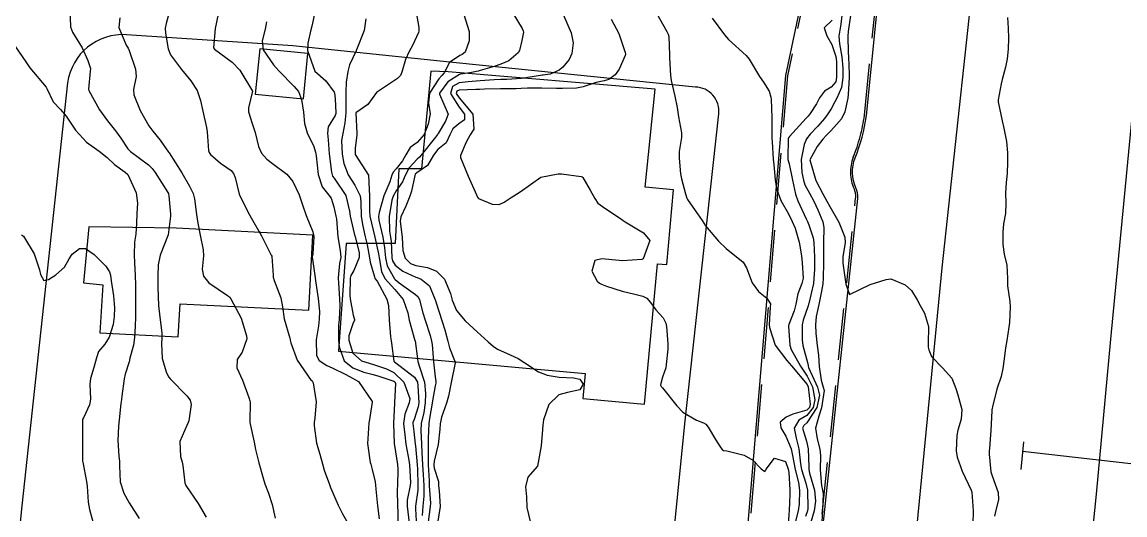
# Model space of a CAD drawing. Header units: metres. Extents: x 298520 to 308411, y 7433745 to 7450750.
# Drawn here: x 300272.2 to 300379, y 7445558.8 to 7445606.5 of the extents above; entities that cross this region are included whole.
import ezdxf

# ---------------------------------------------------------------- set-up
doc = ezdxf.new("R2010")
doc.units = ezdxf.units.M
doc.header["$LTSCALE"] = 10
doc.linetypes.add('DASHED', pattern=[0.75, 0.5, -0.25])
for name, color, linetype in [('Canteiro', 45, 'DASHED'), ('Curvas de Nivel 1m', 11, 'Continuous'), ('Curvas de Nivel 5m', 15, 'Continuous'), ('Edificações', 30, 'Continuous'), ('Linha Férrea', 251, 'TRACKS'), ('Pórtico', 62, 'Continuous'), ('Vias Primárias', 230, 'Continuous')]:
    doc.layers.add(name, color=color, linetype=linetype)
doc.linetypes.add('TRACKS', pattern='A,0.15,[130,ltypeshp.shx,S=0.25,R=0,X=0,Y=0],0.15', length=0.3)

msp = doc.modelspace()

# ---------------------------------------------------------------- linework, layer by layer
at = {"layer": 'Canteiro'}
msp.add_lwpolyline([(300356.9, 7445631.65), (300357.61, 7445637.32), (300357.63, 7445646.06), (300353.84, 7445636.25), (300348.29, 7445610.79), (300346.29, 7445601.31), (300341.78, 7445547.62), (300334.48, 7445474.89), (300330.84, 7445438.66, 0.954169), (300337.5, 7445437.68), (300339.08, 7445454.67), (300348.86, 7445551.44), (300352.89, 7445589.47, 0.136058), (300352.74, 7445590.38, -0.207409), (300352.66, 7445593.43, 0.061456), (300353.74, 7445597.49), (300355.11, 7445610.98), (300356.72, 7445630.49)], format="xyb", close=True, dxfattribs=at)
at = {"layer": 'Curvas de Nivel 1m', "flags": 128}
for points, elevation in [([(300276.83, 7445607.84), (300276.89, 7445606.05), (300277.09, 7445605.54), (300278.03, 7445604.04), (300278.56, 7445602.8), (300278.76, 7445602.23), (300278.82, 7445602.03), (300278.81, 7445601.77), (300278.63, 7445600.03), (300278.66, 7445599.89), (300279.7, 7445598.02), (300280.49, 7445596.94), (300281.25, 7445596), (300281.77, 7445595.29), (300282.46, 7445594.24), (300282.69, 7445593.98), (300284.44, 7445592.68), (300284.81, 7445592.33), (300285.08, 7445591.95), (300286.32, 7445590.01), (300286.37, 7445589.93), (300286.38, 7445589.9), (300286.4, 7445589.69), (300286.58, 7445587.93), (300286.58, 7445587.72), (300286.35, 7445585.93), (300285.58, 7445583.94), (300285.39, 7445583.01), (300285.34, 7445581.94), (300285.36, 7445580.88), (300285.38, 7445579.94), (300285.41, 7445579.08), (300285.54, 7445577.94), (300285.73, 7445576.44), (300285.74, 7445575.94), (300285.69, 7445575.4), (300285.77, 7445573.94), (300286.2, 7445572.57), (300286.4, 7445572.15), (300286.56, 7445571.93), (300288.17, 7445570.33), (300288.49, 7445569.91), (300288.56, 7445569.5), (300288.35, 7445567.91), (300288.3, 7445567.75), (300288.14, 7445567.46), (300287.48, 7445565.92), (300287.55, 7445564.47), (300287.7, 7445563.92), (300287.76, 7445563.59), (300287.96, 7445561.91), (300288.07, 7445561.65), (300289.25, 7445559.9), (300290.03, 7445558.58)], 688), ([(300286.56, 7445607.93), (300286.16, 7445606.38), (300286.06, 7445605.94), (300286.08, 7445605.43), (300286.34, 7445603.93), (300286.56, 7445603.36), (300287.63, 7445601.92), (300288.53, 7445600.83), (300289.16, 7445599.9), (300289.48, 7445598.93), (300289.71, 7445597.9), (300290.07, 7445596.3), (300290.13, 7445595.89), (300290.26, 7445594.09), (300290.32, 7445593.89), (300290.45, 7445593.7), (300291.42, 7445592.86), (300292.44, 7445592.15), (300292.68, 7445591.86), (300292.82, 7445591.47), (300293.23, 7445589.85), (300294.02, 7445588.21), (300294.23, 7445587.84), (300294.38, 7445587.58), (300295.39, 7445585.83), (300296.33, 7445583.94), (300296.37, 7445583.86), (300296.39, 7445583.82), (300296.51, 7445582.01), (300296.52, 7445581.82), (300296.61, 7445581.51), (300297.27, 7445579.81), (300297.43, 7445578.96), (300297.57, 7445577.8), (300298.11, 7445575.91), (300298.15, 7445575.79), (300298.17, 7445575.73), (300298.23, 7445575.47), (300298.85, 7445573.78), (300300.19, 7445571.82), (300300.23, 7445571.8), (300300.28, 7445571.77), (300300.38, 7445571.58), (300300.66, 7445569.76), (300300.56, 7445568.17), (300300.49, 7445567.76), (300300.47, 7445567.43), (300300.7, 7445565.76), (300301.02, 7445564.67), (300301.28, 7445563.75), (300301.45, 7445563.12), (300301.95, 7445561.74), (300302.07, 7445561.45), (300302.8, 7445559.74), (300303.21, 7445558.9), (300303.89, 7445557.72)], 686), ([(300300.62, 7445607.77), (300300.24, 7445606.13), (300300.17, 7445605.77), (300299.88, 7445604.47), (300299.83, 7445603.78), (300300.54, 7445601.77), (300301.62, 7445600.84), (300302.42, 7445599.74), (300302.45, 7445599.67), (300302.52, 7445599.08), (300302.59, 7445597.74), (300302.59, 7445597.65), (300302.5, 7445597.46), (300301.85, 7445596.38), (300301.78, 7445595.75), (300301.82, 7445595.11), (300301.92, 7445593.75), (300302.17, 7445592), (300302.21, 7445591.74), (300302.26, 7445591.59), (300302.42, 7445591.39), (300303.53, 7445589.73), (300303.9, 7445588.21), (300303.97, 7445587.72), (300304.36, 7445586.05), (300304.44, 7445585.72), (300304.82, 7445584.2), (300304.83, 7445583.72), (300304.32, 7445582.48), (300304.04, 7445581.99), (300303.98, 7445581.72), (300303.92, 7445580.09), (300303.95, 7445579.72), (300304.27, 7445578.15), (300304.38, 7445577.72), (300304.37, 7445577.61), (300304.26, 7445577.4), (300303.82, 7445576.14), (300303.82, 7445575.72), (300304.22, 7445574.46), (300305.06, 7445573.71), (300306.21, 7445573.35), (300307.48, 7445572.95), (300308.2, 7445572.6), (300309.17, 7445571.66), (300309.75, 7445570.07), (300309.69, 7445569.65), (300309.24, 7445568.57), (300309.14, 7445567.66), (300309.25, 7445566.54), (300309.36, 7445565.66), (300309.65, 7445564.1), (300309.72, 7445563.65), (300309.8, 7445561.93), (300309.77, 7445561.65), (300309.48, 7445560.22), (300309.47, 7445559.66), (300309.68, 7445558)], 683), ([(300310.33, 7445607.65), (300310.6, 7445606), (300310.62, 7445605.65), (300310.59, 7445605.52), (300309.99, 7445604.25), (300309.67, 7445603.66), (300309.33, 7445602.89), (300308.98, 7445601.67), (300308.85, 7445601.36), (300308.54, 7445601.05), (300306.52, 7445599.7), (300305.69, 7445598.53), (300304.5, 7445597.72), (300304.61, 7445595.72), (300304.6, 7445595.59), (300304.46, 7445594.29), (300304.44, 7445593.73), (300304.45, 7445593.69), (300305.73, 7445591.71), (300305.8, 7445590.32), (300305.84, 7445589.71), (300305.85, 7445588.25), (300305.88, 7445587.71), (300306.35, 7445585.7), (300306.72, 7445584.07), (300306.77, 7445583.69), (300306.99, 7445582.36), (300307.33, 7445581.68), (300308.3, 7445580.62), (300309.08, 7445579.66), (300309.56, 7445578.37), (300309.69, 7445577.66), (300310.23, 7445575.7), (300310.24, 7445575.65), (300310.47, 7445573.9), (300310.5, 7445573.65), (300310.64, 7445573.22), (300311.17, 7445571.64), (300311.27, 7445570.55), (300311.22, 7445569.64), (300311.09, 7445568.71), (300310.84, 7445567.64), (300310.8, 7445566.98), (300310.88, 7445565.64), (300310.91, 7445564.84), (300310.98, 7445563.64), (300311.03, 7445562.69), (300311.08, 7445561.64), (300311.09, 7445560.61), (300311.01, 7445559.64), (300310.93, 7445558.75)], 681), ([(300319.62, 7445607.54), (300320.6, 7445605.88), (300320.72, 7445605.66), (300320.75, 7445605.53), (300320.58, 7445604.72), (300320.35, 7445603.75), (300320.23, 7445603.53), (300319.33, 7445602.77), (300318.56, 7445602.44), (300317.89, 7445602.23), (300316.55, 7445601.84), (300316.35, 7445601.78), (300315.54, 7445601.59), (300314.66, 7445601.48), (300314.54, 7445601.44), (300313.42, 7445600.72), (300312.61, 7445599.62), (300312.61, 7445599.53), (300313.44, 7445597.61), (300313.19, 7445596.92), (300312.47, 7445595.73), (300312.44, 7445595.66), (300312.42, 7445595.62), (300312.22, 7445595.37), (300310.83, 7445593.64), (300310.66, 7445593.44), (300310.45, 7445593.23), (300309.68, 7445592.41), (300309.28, 7445591.66), (300309.02, 7445591.06), (300308.41, 7445590.17), (300308.12, 7445589.67), (300307.99, 7445589.27), (300307.73, 7445587.68), (300307.76, 7445586.28), (300307.87, 7445585.68), (300307.93, 7445585.26), (300307.99, 7445583.68), (300308.05, 7445583.39), (300308.33, 7445582.97), (300309.07, 7445582.41), (300310.31, 7445581.83), (300310.45, 7445581.78), (300310.83, 7445581.64), (300311.64, 7445580.97), (300312.19, 7445579.62), (300312.21, 7445579.55), (300312.28, 7445579.34), (300312.84, 7445577.61), (300313.13, 7445576.73), (300313.43, 7445575.61), (300313.59, 7445574.98), (300314.12, 7445573.6), (300314.12, 7445573.51), (300313.74, 7445571.61), (300313.49, 7445570.29), (300313.29, 7445569.61), (300312.8, 7445568.27), (300312.68, 7445567.62), (300312.65, 7445567.11), (300312.47, 7445565.62), (300312.1, 7445564), (300312.06, 7445563.66), (300312.06, 7445563.63), (300312.09, 7445563.31), (300312.5, 7445562.04), (300312.53, 7445561.62), (300312.57, 7445561.12), (300312.67, 7445559.62), (300312.41, 7445558.01)], 679), ([(300324.61, 7445607.18), (300325.36, 7445605.47), (300325.54, 7445604.52), (300325.43, 7445603.47), (300325.15, 7445602.89), (300324.55, 7445602.16), (300324.19, 7445601.85), (300323.33, 7445601.49), (300322.66, 7445601.38), (300322.54, 7445601.37), (300322.4, 7445601.36), (300320.54, 7445601.07), (300319.13, 7445600.96), (300318.54, 7445600.95), (300317.91, 7445600.93), (300316.54, 7445600.83), (300315.38, 7445600.74), (300314.53, 7445600.62), (300313.86, 7445600.27), (300313.68, 7445599.61), (300314.51, 7445598.28), (300315.03, 7445597.59), (300315.04, 7445597.05), (300314.49, 7445596.65), (300313.9, 7445596.19), (300313.61, 7445595.61), (300313.25, 7445594.83), (300312.46, 7445594.18), (300312.02, 7445593.63), (300311.45, 7445592.62), (300310.43, 7445591.93), (300310.27, 7445591.8), (300310.21, 7445591.65), (300309.9, 7445590.16), (300309.74, 7445589.66), (300309.36, 7445588.69), (300308.88, 7445587.66), (300308.81, 7445587.23), (300308.99, 7445585.66), (300309.07, 7445584.4), (300309.28, 7445583.66), (300309.82, 7445583.14), (300310.33, 7445582.95), (300311.45, 7445582.76), (300312.31, 7445582.41), (300313.08, 7445581.61), (300313.66, 7445580.24), (300313.83, 7445579.6), (300314.27, 7445578.58), (300315.09, 7445577.59), (300316.25, 7445576.51), (300317.31, 7445575.56), (300317.81, 7445575.14), (300318.23, 7445574.86), (300319.45, 7445574.31), (300320.22, 7445573.95), (300320.87, 7445573.52), (300322.2, 7445572.65), (300323.03, 7445572.33), (300324.19, 7445572.15), (300325.58, 7445572.08), (300326.19, 7445571.93), (300326.52, 7445571.45), (300326.18, 7445570.92), (300324.99, 7445570.65), (300324.17, 7445570.43), (300323.18, 7445569.49), (300322.67, 7445568.02), (300322.6, 7445567.5), (300322.57, 7445567.07), (300322.45, 7445565.5), (300322.09, 7445563.51), (300321.16, 7445562.44), (300320.94, 7445561.52), (300321.03, 7445560.55), (300321.07, 7445559.52), (300321.38, 7445558.17)], 678), ([(300333.63, 7445607.37), (300334.6, 7445605.61), (300334.75, 7445605.36), (300334.82, 7445605.13), (300334.87, 7445603.36), (300334.88, 7445603.05), (300334.97, 7445601.36), (300335.05, 7445600.85), (300335.4, 7445599.35), (300335.6, 7445598.25), (300335.76, 7445597.35), (300336.02, 7445595.8), (300336.02, 7445595.34), (300335.82, 7445593.98), (300335.82, 7445593.35), (300335.95, 7445591.83), (300336.03, 7445591.34), (300336.41, 7445589.89), (300336.54, 7445589.48), (300336.61, 7445589.34), (300337.35, 7445588.28), (300338.02, 7445587.32), (300338.37, 7445586.78), (300339.6, 7445585.3), (300340.35, 7445584.61), (300342, 7445583.27), (300342.32, 7445582.73), (300342.88, 7445581.26), (300343.48, 7445580.44), (300344.29, 7445579.78), (300344.64, 7445579.24), (300344.61, 7445578.9), (300344.52, 7445577.24), (300344.54, 7445576.96), (300345.11, 7445575.23), (300346.22, 7445573.75), (300346.67, 7445573.22), (300348.19, 7445571.44), (300348.29, 7445571.2), (300348.49, 7445569.52), (300348.43, 7445569.2), (300348.16, 7445568.93), (300346.8, 7445568.57), (300346.15, 7445568.26), (300345.6, 7445567.77), (300345.66, 7445567.22), (300346.13, 7445566.42), (300346.65, 7445565.21), (300346.78, 7445564.54), (300347.03, 7445563.21), (300347.35, 7445561.93), (300347.44, 7445561.21), (300347.43, 7445559.83), (300347.33, 7445559.21), (300347.06, 7445558.18)], 676), ([(300351.56, 7445607.16), (300351.44, 7445606.33), (300351.27, 7445605.16), (300351.32, 7445604.42), (300351.56, 7445603.16), (300351.64, 7445602.07), (300351.65, 7445601.16), (300351.51, 7445600.19), (300351.07, 7445599.16), (300350.89, 7445598.8), (300350.51, 7445598.11), (300350.13, 7445597.54), (300349.87, 7445597.18), (300349.23, 7445596.44), (300348.48, 7445595.66), (300348.13, 7445595.2), (300347.92, 7445594.65), (300347.62, 7445593.2), (300347.69, 7445591.95), (300347.84, 7445591.2), (300347.97, 7445590.75), (300348.41, 7445589.94), (300348.84, 7445589.19), (300349.24, 7445588.33), (300349.71, 7445587.18), (300349.81, 7445586.62), (300349.79, 7445585.18), (300349.78, 7445584.61), (300349.77, 7445583.18), (300349.75, 7445581.74), (300349.71, 7445581.18), (300349.57, 7445580.46), (300349.32, 7445579.18), (300349.08, 7445578), (300349.01, 7445577.19), (300349.03, 7445576.41), (300349.17, 7445575.19), (300349.31, 7445574.27), (300349.37, 7445573.18), (300349.54, 7445571.83), (300349.76, 7445571.18), (300349.84, 7445570.83), (300349.6, 7445569.18), (300349.32, 7445568.35), (300349.01, 7445567.19), (300349.17, 7445566.15), (300349.41, 7445565.18), (300349.48, 7445564.56), (300349.47, 7445563.18), (300349.6, 7445561.64), (300349.69, 7445561.18), (300349.73, 7445560.85), (300349.69, 7445559.18), (300349.66, 7445558.8), (300349.58, 7445557.18)], 673), ([(300352.4, 7445607.15), (300352.16, 7445605.59), (300352.12, 7445605.15), (300352.17, 7445603.56), (300352.2, 7445603.15), (300352.25, 7445601.46), (300352.25, 7445601.15), (300352.18, 7445599.5), (300352.13, 7445599.15), (300351.83, 7445597.83), (300351.52, 7445597.16), (300351.05, 7445596.6), (300350.48, 7445596), (300350.07, 7445595.58), (300349.7, 7445595.18), (300349.16, 7445594.48), (300348.45, 7445593.19), (300349.05, 7445591.18), (300349.7, 7445589.88), (300350.11, 7445589.17), (300350.4, 7445588.67), (300351.26, 7445587.16), (300351.83, 7445585.69), (300351.87, 7445585.15), (300351.66, 7445583.83), (300351.66, 7445583.16), (300351.88, 7445581.59), (300351.95, 7445581.15), (300352.29, 7445580.15), (300354.3, 7445581.12), (300355.83, 7445581.58), (300356.31, 7445581.67), (300357.69, 7445581.09), (300358.3, 7445580.54), (300358.85, 7445579.64), (300359.14, 7445579.07), (300359.56, 7445578.34), (300359.95, 7445577.05), (300359.91, 7445575.38), (300359.92, 7445575.05), (300359.97, 7445574.79), (300360.22, 7445574.14), (300361.3, 7445573.04), (300362.2, 7445572.03), (300362.58, 7445571.03), (300362.79, 7445570.41), (300363.17, 7445569.02), (300363.09, 7445568.08), (300362.78, 7445567.02), (300362.67, 7445566.49), (300362.62, 7445565.02), (300362.73, 7445564.4), (300363.2, 7445563.02), (300364.07, 7445561.2), (300364.12, 7445561.01), (300364.25, 7445559.21), (300364.25, 7445559.01), (300364.2, 7445557.18)], 672), ([(300281.67, 7445606.92), (300281.57, 7445605.99), (300282.28, 7445604.28), (300282.47, 7445603.98), (300282.57, 7445603.78), (300283.2, 7445601.97), (300283.25, 7445601.25), (300283, 7445599.98), (300283.02, 7445599.48), (300283.63, 7445597.97), (300284.48, 7445596.46), (300284.86, 7445595.95), (300285.59, 7445595.07), (300286.39, 7445593.93), (300286.42, 7445593.9), (300286.45, 7445593.85), (300287.67, 7445591.92), (300288.41, 7445590.64), (300288.76, 7445589.91), (300288.9, 7445589.4), (300289.09, 7445587.9), (300289.22, 7445587.05), (300289.46, 7445585.9), (300289.75, 7445584.48), (300289.78, 7445583.9), (300289.63, 7445582.58), (300289.77, 7445581.9), (300290.3, 7445581.28), (300292.09, 7445580.05), (300292.28, 7445579.92), (300292.33, 7445579.86), (300292.42, 7445579.72), (300293.41, 7445577.85), (300293.94, 7445576.14), (300293.95, 7445575.84), (300293.5, 7445574.57), (300293.03, 7445573.85), (300293.01, 7445573.05), (300293.53, 7445571.85), (300294.17, 7445570.16), (300294.25, 7445569.84), (300294.27, 7445569.73), (300294.24, 7445567.84), (300294.24, 7445567.74), (300294.68, 7445565.83), (300294.81, 7445565.13), (300295.11, 7445563.83), (300295.55, 7445562.36), (300295.72, 7445561.82), (300296.06, 7445560.91), (300296.4, 7445559.81), (300296.69, 7445558.47)], 687), ([(300295.88, 7445606.55), (300295.75, 7445605.82), (300295.46, 7445604.7), (300295.54, 7445603.83), (300296.55, 7445602.39), (300297.07, 7445601.8), (300298.53, 7445600.29), (300298.96, 7445599.79), (300299.27, 7445599.03), (300299.45, 7445597.78), (300299.55, 7445596.71), (300299.8, 7445595.78), (300300.46, 7445594.47), (300300.61, 7445593.93), (300300.63, 7445593.77), (300300.66, 7445593.56), (300300.88, 7445591.76), (300301.24, 7445590.58), (300301.89, 7445589.75), (300302.12, 7445589.46), (300302.39, 7445588.64), (300302.59, 7445587.74), (300302.64, 7445587.48), (300302.78, 7445585.74), (300302.99, 7445584.39), (300303.05, 7445583.73), (300302.93, 7445583.13), (300302.8, 7445581.74), (300302.82, 7445581.23), (300302.92, 7445579.73), (300302.97, 7445579.04), (300302.9, 7445577.73), (300302.83, 7445577.16), (300302.82, 7445575.73), (300302.9, 7445575.06), (300303.39, 7445573.73), (300304.21, 7445573.03), (300305.28, 7445572.63), (300306.2, 7445572.4), (300306.74, 7445572.24), (300308.19, 7445571.74), (300308.29, 7445571.67), (300308.34, 7445571.52), (300308.25, 7445569.67), (300308.25, 7445569.58), (300308.16, 7445567.67), (300308.16, 7445567.65), (300308.23, 7445565.67), (300308.25, 7445565.53), (300308.53, 7445563.67), (300308.57, 7445563.19), (300308.53, 7445561.67), (300308.51, 7445561.22), (300308.55, 7445559.66), (300308.59, 7445559.11), (300308.58, 7445557.66)], 684), ([(300305.48, 7445606.84), (300305.32, 7445605.71), (300304.57, 7445603.82), (300304.54, 7445603.75), (300304.53, 7445603.72), (300303.91, 7445602.37), (300303.73, 7445601.73), (300303.58, 7445600.69), (300303.56, 7445599.73), (300303.55, 7445598.69), (300303.53, 7445597.73), (300303.46, 7445596.76), (300303.24, 7445595.73), (300303.14, 7445595.06), (300303.18, 7445593.73), (300303.34, 7445592.83), (300303.77, 7445591.73), (300304.41, 7445590.72), (300304.93, 7445589.71), (300305.01, 7445589.1), (300305.04, 7445587.71), (300305.15, 7445586.93), (300305.41, 7445585.71), (300305.6, 7445584.96), (300305.85, 7445583.7), (300305.89, 7445583.27), (300306.31, 7445581.85), (300306.34, 7445581.73), (300306.35, 7445581.7), (300306.57, 7445581.44), (300307.52, 7445579.68), (300307.67, 7445579.07), (300307.75, 7445577.68), (300307.88, 7445576.04), (300307.93, 7445575.67), (300307.98, 7445575.42), (300308.19, 7445573.67), (300308.25, 7445573.63), (300310.2, 7445572.15), (300310.48, 7445571.65), (300310.53, 7445571.3), (300310.6, 7445569.65), (300310.55, 7445569.25), (300310.15, 7445568.05), (300310.03, 7445567.76), (300310.02, 7445567.65), (300310.13, 7445566.87), (300310.27, 7445565.65), (300310.28, 7445565.48), (300310.46, 7445563.65), (300310.48, 7445563.26), (300310.52, 7445561.65), (300310.51, 7445561.21), (300310.3, 7445559.65), (300310.29, 7445559.4), (300310.39, 7445557.65)], 682), ([(300329.24, 7445606.79), (300329.96, 7445605.42), (300330.57, 7445603.57), (300330.61, 7445603.44), (300330.61, 7445603.41), (300330.6, 7445603.38), (300330.57, 7445603.28), (300329.99, 7445601.97), (300329.61, 7445601.42), (300329, 7445600.96), (300328.54, 7445600.83), (300327.78, 7445600.68), (300326.53, 7445600.26), (300325.87, 7445600.12), (300324.53, 7445600.1), (300323.92, 7445600.1), (300322.53, 7445600.12), (300321.14, 7445600.13), (300320.53, 7445600.08), (300320.02, 7445600.05), (300318.53, 7445600.04), (300316.98, 7445600.02), (300316.53, 7445600), (300316.13, 7445599.98), (300314.53, 7445599.92), (300314.3, 7445599.82), (300314.24, 7445599.6), (300314.52, 7445599.19), (300315.83, 7445597.59), (300315.93, 7445596.14), (300315.59, 7445595.59), (300315.18, 7445594.88), (300314.64, 7445593.6), (300314.63, 7445593.42), (300315.4, 7445591.59), (300316.2, 7445589.79), (300316.29, 7445589.58), (300316.4, 7445589.43), (300317.72, 7445588.88), (300318.4, 7445588.86), (300318.87, 7445589.08), (300319.56, 7445589.54), (300320.07, 7445589.87), (300320.41, 7445590.09), (300322.42, 7445591.5), (300324.09, 7445591.82), (300324.43, 7445591.81), (300326.31, 7445591.57), (300326.42, 7445591.54), (300326.49, 7445591.46), (300327.21, 7445590.25), (300327.63, 7445589.44), (300327.94, 7445588.98), (300328.4, 7445588.66), (300330.26, 7445587.41), (300330.38, 7445587.32), (300330.59, 7445587.19), (300332.36, 7445586.12), (300332.97, 7445585.38), (300332.34, 7445583.61), (300332.21, 7445583.52), (300330.33, 7445583.41), (300328.33, 7445583.59), (300327.66, 7445583.44), (300327.36, 7445582.4), (300327.86, 7445581.44), (300328.11, 7445581.24), (300328.3, 7445581.15), (300328.76, 7445580.96), (300330.29, 7445580.46), (300331.51, 7445580.18), (300332.29, 7445579.99), (300332.69, 7445579.79), (300333.04, 7445579.38), (300333.54, 7445578.64), (300334.27, 7445577.87), (300334.52, 7445577.36), (300334.58, 7445577.04), (300334.72, 7445575.36), (300334.72, 7445574.86), (300334.55, 7445573.36), (300334.51, 7445573.05), (300334.19, 7445572.13), (300334.02, 7445571.53), (300334, 7445571.36), (300334.06, 7445571.24), (300334.18, 7445571.09), (300335.58, 7445569.35), (300336.16, 7445568.75), (300337.5, 7445567.98), (300338.15, 7445567.71), (300338.4, 7445567.57), (300338.61, 7445567.31), (300339.33, 7445566.09), (300339.84, 7445565.29), (300339.96, 7445565.14), (300340.11, 7445565.04), (300340.41, 7445564.99), (300342.11, 7445564.6), (300342.94, 7445564.1), (300343.75, 7445563.25), (300344.09, 7445563.01), (300344.2, 7445563.13), (300344.24, 7445563.24), (300345.04, 7445564.3), (300346.1, 7445563.97), (300346.35, 7445563.22), (300346.41, 7445562.9), (300346.51, 7445561.22), (300346.52, 7445560.76), (300346.45, 7445559.22), (300346.43, 7445558.83), (300346.34, 7445557.22)], 677), ([(300350.61, 7445606.71), (300349.83, 7445605.95), (300350.09, 7445605.17), (300350.58, 7445604.34), (300350.98, 7445603.17), (300351.03, 7445602.7), (300351.04, 7445601.17), (300350.96, 7445600.74), (300350.53, 7445600.22), (300349.86, 7445599.84), (300349.4, 7445599.18), (300349.1, 7445598.6), (300348.5, 7445597.67), (300348.29, 7445597.4), (300348.1, 7445597.2), (300346.48, 7445595.45), (300346.38, 7445595.32), (300346.36, 7445595.22), (300346.32, 7445593.35), (300346.33, 7445593.22), (300346.45, 7445592.8), (300346.78, 7445591.21), (300347.06, 7445589.86), (300347.3, 7445589.21), (300348.1, 7445587.48), (300348.22, 7445587.2), (300348.37, 7445586.87), (300348.79, 7445585.63), (300348.85, 7445585.19), (300348.91, 7445583.76), (300348.92, 7445583.19), (300348.92, 7445582.6), (300348.8, 7445581.19), (300348.35, 7445579.26), (300348.33, 7445579.2), (300348.28, 7445579.03), (300347.82, 7445577.66), (300347.72, 7445577.21), (300347.71, 7445575.74), (300347.78, 7445575.2), (300348.22, 7445573.55), (300348.29, 7445573.27), (300348.3, 7445573.2), (300348.34, 7445573.07), (300349.21, 7445571.18), (300349.38, 7445570.39), (300349.14, 7445569.19), (300348.15, 7445567.71), (300347.88, 7445567.47), (300347.76, 7445567.2), (300348.12, 7445565.93), (300348.3, 7445565.2), (300348.36, 7445563.46), (300348.36, 7445563.2), (300348.43, 7445562.85), (300348.9, 7445561.19), (300349.01, 7445560.14), (300348.89, 7445559.19), (300348.39, 7445557.56)], 674), ([(300367.59, 7445606.97), (300367.64, 7445605.94), (300367.69, 7445604.97), (300367.66, 7445603.88), (300367.55, 7445602.97), (300367.38, 7445602.16), (300367.07, 7445600.97), (300366.99, 7445600.53), (300366.69, 7445598.98), (300366.7, 7445598.8), (300367.06, 7445596.97), (300367.22, 7445596.23), (300367.48, 7445594.97), (300367.58, 7445593.85), (300367.6, 7445592.97), (300367.56, 7445591.85), (300367.45, 7445590.97), (300367.39, 7445589.99), (300367.44, 7445588.97), (300367.38, 7445587.98), (300367.21, 7445586.97), (300367.15, 7445586.19), (300367.14, 7445584.97), (300367.28, 7445584.03), (300367.52, 7445582.97), (300367.59, 7445581.69), (300367.58, 7445580.97), (300367.8, 7445579.46), (300367.85, 7445578.96), (300367.79, 7445577.44), (300367.73, 7445576.97), (300367.51, 7445575.7), (300367.41, 7445574.97), (300367.28, 7445573.91), (300367.14, 7445572.97), (300366.97, 7445572.2), (300366.57, 7445570.98), (300366.48, 7445570.67), (300366.17, 7445569.44), (300366.07, 7445568.98), (300366.06, 7445568.88), (300365.99, 7445566.98), (300365.83, 7445565.27), (300365.8, 7445564.98), (300365.81, 7445564.68), (300365.98, 7445562.98), (300366.09, 7445562.57), (300366.7, 7445560.97), (300366.73, 7445560.3), (300366.4, 7445558.98), (300366.34, 7445558.68)], 671), ([(300271.56, 7445604.11), (300272.56, 7445602.66), (300272.97, 7445602.1), (300274.53, 7445600.22), (300274.61, 7445600.08), (300275.23, 7445598.79), (300275.93, 7445598.06), (300276.49, 7445597.4), (300277.38, 7445596.04), (300278.46, 7445594.89), (300279.68, 7445594.02), (300280.45, 7445593.39), (300281.17, 7445592.73), (300282.19, 7445591.98), (300282.43, 7445591.77), (300283.26, 7445589.97), (300283.37, 7445588.99), (300283.32, 7445587.97), (300283.3, 7445587.04), (300283.21, 7445585.97), (300283.1, 7445585.22), (300283.05, 7445583.97), (300283.08, 7445583.22), (300283.16, 7445581.97), (300283.19, 7445581.08), (300283.19, 7445579.97), (300283.19, 7445579.05), (300283.19, 7445577.97), (300283.16, 7445577.06), (300283.1, 7445575.97), (300282.98, 7445575.22), (300282.65, 7445573.98), (300282.56, 7445573.63), (300282.2, 7445572.43), (300282.09, 7445571.98), (300281.86, 7445570.29), (300281.82, 7445569.99), (300281.77, 7445569.6), (300281.61, 7445567.99), (300281.53, 7445567.38), (300281.47, 7445565.99), (300281.58, 7445564.5), (300281.63, 7445563.99), (300281.64, 7445563.54), (300281.71, 7445561.99), (300282.06, 7445560.89), (300282.58, 7445559.97), (300283.55, 7445558.44)], 689)]:
    msp.add_lwpolyline(points, dxfattribs=dict(at, elevation=elevation))
at = {"layer": 'Curvas de Nivel 5m', "flags": 128}
for points, elevation in [([(300291.2, 7445607.29), (300290.89, 7445605.89), (300290.73, 7445604.04), (300290.83, 7445603.89), (300292.55, 7445602.62), (300293.3, 7445601.85), (300294.52, 7445599.84), (300294.14, 7445598.21), (300294.13, 7445597.84), (300294.49, 7445596.7), (300294.76, 7445595.84), (300295.1, 7445594.47), (300295.38, 7445593.83), (300295.89, 7445593.26), (300296.44, 7445592.84), (300297.83, 7445591.8), (300298.42, 7445591.07), (300299.03, 7445589.78), (300299.35, 7445588.82), (300299.69, 7445587.78), (300300.36, 7445586.22), (300300.45, 7445585.77), (300300.34, 7445584.07), (300300.3, 7445583.8), (300300.3, 7445583.77), (300300.33, 7445583.55), (300300.53, 7445581.99), (300300.57, 7445581.77), (300300.62, 7445581.46), (300300.87, 7445579.76), (300300.99, 7445578.48), (300300.98, 7445577.76), (300300.9, 7445577.12), (300300.67, 7445575.76), (300300.69, 7445574.23), (300300.96, 7445573.76), (300301.72, 7445573.26), (300302.21, 7445573.04), (300303.54, 7445572.38), (300304.2, 7445572.05), (300304.77, 7445571.71), (300306.09, 7445569.77), (300306.1, 7445569.7), (300305.82, 7445568.03), (300305.78, 7445567.7), (300305.66, 7445566.17), (300305.65, 7445565.7), (300305.91, 7445563.88), (300305.96, 7445563.7), (300306.09, 7445563.19), (300306.38, 7445562), (300306.42, 7445561.69), (300306.46, 7445561.3), (300306.61, 7445559.69), (300306.76, 7445558.42)], 685), ([(300314.96, 7445607.25), (300315.48, 7445605.59), (300315.49, 7445604.69), (300315.11, 7445603.59), (300314.8, 7445603.37), (300314.57, 7445603.29), (300313.57, 7445602.6), (300313.06, 7445601.61), (300312.83, 7445601.33), (300312.54, 7445601.03), (300311.65, 7445599.63), (300311.54, 7445598.66), (300311.72, 7445597.63), (300311.5, 7445596.62), (300311.13, 7445595.64), (300310.46, 7445594.86), (300309.76, 7445594.36), (300309.36, 7445593.66), (300309.04, 7445593.07), (300308.43, 7445592.3), (300308.13, 7445591.97), (300308.01, 7445591.68), (300307.8, 7445591.06), (300307.21, 7445589.69), (300306.77, 7445588.08), (300306.72, 7445587.7), (300306.74, 7445587.33), (300307.12, 7445585.69), (300307.3, 7445584.65), (300307.39, 7445583.68), (300307.55, 7445582.91), (300308.25, 7445581.67), (300308.31, 7445581.59), (300308.7, 7445581.27), (300310.29, 7445580.13), (300310.54, 7445579.9), (300310.67, 7445579.64), (300311, 7445578.37), (300311.22, 7445577.64), (300311.7, 7445576.17), (300311.85, 7445575.63), (300311.9, 7445575.3), (300312.02, 7445573.63), (300312.2, 7445572.17), (300312.27, 7445571.71), (300312.26, 7445571.63), (300312.25, 7445571.57), (300312.19, 7445571.31), (300311.94, 7445569.86), (300311.9, 7445569.63), (300311.65, 7445568.13), (300311.57, 7445567.64), (300311.53, 7445566.23), (300311.53, 7445565.64), (300311.5, 7445564.23), (300311.52, 7445563.64), (300311.6, 7445562.11), (300311.62, 7445561.63), (300311.73, 7445559.95), (300311.72, 7445559.63), (300311.52, 7445558.14)], 680), ([(300339.01, 7445606.91), (300340.21, 7445605.29), (300340.59, 7445604.83), (300342.28, 7445603.27), (300342.57, 7445602.94), (300343.59, 7445601.25), (300343.98, 7445600.69), (300344.53, 7445599.82), (300344.69, 7445599.24), (300344.71, 7445599.05), (300344.79, 7445597.24), (300344.78, 7445596.94), (300344.79, 7445595.24), (300344.8, 7445594.91), (300344.91, 7445593.24), (300344.97, 7445592.71), (300345.11, 7445591.23), (300345.23, 7445590.42), (300345.64, 7445589.23), (300346.38, 7445587.94), (300346.76, 7445587.22), (300347.03, 7445586.55), (300347.41, 7445585.21), (300347.65, 7445583.9), (300347.72, 7445583.21), (300347.8, 7445581.72), (300347.69, 7445581.21), (300347.31, 7445580.2), (300347.11, 7445579.21), (300346.94, 7445578.55), (300346.42, 7445577.22), (300346.4, 7445577.08), (300346.52, 7445575.22), (300346.65, 7445574.8), (300347.54, 7445573.21), (300348.2, 7445572.24), (300348.7, 7445571.19), (300348.93, 7445569.95), (300348.79, 7445569.19), (300348.16, 7445568.44), (300347.38, 7445567.98), (300346.93, 7445567.21), (300347.12, 7445566.22), (300347.4, 7445565.21), (300347.55, 7445563.76), (300347.64, 7445563.2), (300348.07, 7445561.87), (300348.22, 7445561.2), (300348.27, 7445559.43), (300348.24, 7445559.2), (300348.04, 7445558.66)], 675), ([(300272.16, 7445585.91), (300272.35, 7445585.8), (300273.37, 7445584.09), (300273.88, 7445582.52), (300274, 7445582.08), (300274.3, 7445581.49), (300274.78, 7445581.6), (300275.49, 7445582.06), (300276.32, 7445582.79), (300276.78, 7445583.59), (300277.07, 7445584.04), (300277.77, 7445584.6), (300278.34, 7445584.59), (300279.19, 7445584.02), (300280.32, 7445582.89), (300280.66, 7445582.35), (300280.76, 7445582), (300280.83, 7445581.48), (300281.06, 7445580), (300281.14, 7445578.86), (300281.13, 7445578), (300281.03, 7445577.22), (300280.63, 7445576), (300280.23, 7445575.34), (300279.61, 7445574.62), (300279.41, 7445574.02), (300279.16, 7445573.06), (300278.82, 7445572.02), (300278.76, 7445571.45), (300278.83, 7445570.02), (300278.73, 7445569.45), (300278.14, 7445568.21), (300278.08, 7445568.09), (300278.07, 7445568.03), (300278.05, 7445566.1), (300278.05, 7445566.03), (300278.06, 7445564.06), (300278.06, 7445564.03), (300278.09, 7445563.9), (300278.46, 7445562.03), (300278.52, 7445561.57), (300278.6, 7445560.02), (300278.73, 7445559.33), (300279.09, 7445558.02)], 690)]:
    msp.add_lwpolyline(points, dxfattribs=dict(at, elevation=elevation))
at = {"layer": 'Edificações'}
for points in [[(300295.21, 7445603.93), (300294.78, 7445599.53), (300299.44, 7445599.08), (300299.86, 7445603.49)], [(300311.76, 7445601.78), (300310.86, 7445592.31), (300308.68, 7445592.32), (300308.32, 7445585.09), (300303.57, 7445585.09), (300302.85, 7445574.67), (300326.71, 7445572.5), (300326.48, 7445570.07), (300332.46, 7445569.52), (300333.7, 7445583.12), (300334.6, 7445583.04), (300335.26, 7445590.29), (300332.51, 7445590.54), (300333.47, 7445600.01), (300313.44, 7445601.71)], [(300278.67, 7445586.7), (300278.14, 7445581.26), (300280.03, 7445581.07), (300279.74, 7445576.42), (300287.33, 7445576.03), (300287.5, 7445579.25), (300299.97, 7445578.61), (300300.34, 7445585.89), (300287.13, 7445586.57)]]:
    msp.add_lwpolyline(points, close=True, dxfattribs=at)
at = {"layer": 'Linha Férrea', "flags": 128}
msp.add_lwpolyline([(307827.16, 7434249.95), (307821.56, 7434258.81), (307819.52, 7434262.43), (307816.3, 7434268.22), (307813.68, 7434272.3), (307811.64, 7434275.46), (307798.22, 7434296.14), (307773.74, 7434334.03), (307761.73, 7434352.01), (307752.47, 7434367.89), (307735.13, 7434393.38), (307710.74, 7434431.02), (307694.81, 7434455.28), (307677.7, 7434482.21), (307665.38, 7434501.66), (307643.88, 7434534.84), (307627.56, 7434562.54), (307613.51, 7434586.87), (307596.95, 7434617.47), (307576.4, 7434659.98), (307564.17, 7434687.32), (307541.06, 7434734.95), (307530.17, 7434758.54), (307516.92, 7434785.92), (307501.76, 7434817.25), (307481.68, 7434859.3), (307459.2, 7434904.2), (307442.79, 7434936.27), (307425.28, 7434968.91), (307411.69, 7434992.24), (307402.57, 7435007.68), (307388.85, 7435028.5), (307366.95, 7435058.3), (307352.5, 7435076.75), (307335.71, 7435095.81), (307323.74, 7435108.4), (307304.88, 7435127.21), (307280.64, 7435149.6), (307260.89, 7435166.25), (307239.5, 7435183.01), (307222.59, 7435195.4), (307206.91, 7435206.43), (307191.54, 7435216.92), (307180.98, 7435223.58), (307147.08, 7435245.04), (307110.18, 7435267.87), (307071.33, 7435292.08), (307013.04, 7435328.92), (306934.22, 7435378.29), (306890.85, 7435406.01), (306860.76, 7435425.27), (306830.44, 7435444.17), (306783.16, 7435474), (306743.29, 7435499.12), (306730.65, 7435506.8), (306700.01, 7435524.56), (306649.97, 7435556.16), (306620.54, 7435574.68), (306585.88, 7435596.36), (306549.21, 7435619.44), (306511.46, 7435642.99), (306481.3, 7435662.07), (306449.91, 7435681.79), (306417.31, 7435702.16), (306386.5, 7435720.66), (306359.57, 7435735.78), (306332.26, 7435749.95), (306295.74, 7435767.25), (306254.91, 7435784.83), (306234.55, 7435793.03), (306198.8, 7435806.04), (306177.43, 7435813.74), (306139.2, 7435826.14), (306101.03, 7435838.04), (306051.97, 7435853.03), (306008.19, 7435866.65), (306003.58, 7435868.04), (305974.11, 7435878.74), (305939.65, 7435889.45), (305902.23, 7435900.74), (305881.18, 7435906.22), (305868.58, 7435910.19), (305845.54, 7435919.12), (305815.17, 7435933.3), (305786.71, 7435949.03), (305760.88, 7435966.42), (305735.18, 7435986.89), (305723.76, 7435997.05), (305696.1, 7436025.19), (305678.2, 7436047.9), (305661.02, 7436071.86), (305645.02, 7436096.32), (305622.37, 7436129.7), (305596.14, 7436168.75), (305576.09, 7436198.75), (305559.43, 7436223.15), (305539.44, 7436252.72), (305521.42, 7436279.84), (305512.69, 7436292.82), (305499.49, 7436312.98), (305480.03, 7436341.61), (305460.3, 7436370.83), (305441.56, 7436398.43), (305421.25, 7436428.24), (305402.58, 7436456.09), (305384.09, 7436483.75), (305369.12, 7436505.55), (305351.23, 7436532.17), (305338.34, 7436551.44), (305322.73, 7436574.87), (305306.91, 7436598.3), (305293.24, 7436619.06), (305277.82, 7436644.31), (305263.89, 7436668.98), (305254.71, 7436687.72), (305243.78, 7436710.84), (305233.95, 7436734.39), (305225.11, 7436755.87), (305215.53, 7436780.47), (305201.61, 7436815.68), (305193.17, 7436837.83), (305177.38, 7436877.75), (305166.79, 7436904.69), (305153.94, 7436937.69), (305141.5, 7436969.14), (305130.7, 7436996.5), (305122.02, 7437018.5), (305113.06, 7437043.1), (305101.51, 7437072.01), (305093.24, 7437092.93), (305082.04, 7437121.36), (305073.35, 7437143.92), (305060.57, 7437176.45), (305050.18, 7437206.4), (305043.41, 7437227.87), (305037.47, 7437248.17), (305034.53, 7437261.71), (305031.72, 7437274.1), (305028.72, 7437297.87), (305025.03, 7437326.57), (305023.12, 7437358.56), (305023.12, 7437387.11), (305024.83, 7437414.87), (305027.31, 7437439.51), (305027.41, 7437441.26), (305030.71, 7437462.67), (305036.04, 7437488.9), (305042.47, 7437516.92), (305048.78, 7437544.54), (305055.48, 7437572.1), (305062.87, 7437603.39), (305069.5, 7437630.69), (305077.03, 7437662.82), (305085.46, 7437698.14), (305091.82, 7437727.64), (305097.21, 7437749.95), (305103.92, 7437777.27), (305111.1, 7437807.1), (305121.2, 7437849.91), (305125.41, 7437866.97), (305130.99, 7437888.73), (305137.36, 7437914.57), (305143.48, 7437941.14), (305150.28, 7437969.23), (305155.63, 7437993.86), (305160.5, 7438017.39), (305165.53, 7438047.97), (305167.4, 7438065.92), (305168.45, 7438080.5), (305168.7, 7438098.82), (305168.5, 7438111.61), (305167.44, 7438129.41), (305165.73, 7438144.8), (305163.05, 7438159.25), (305157.36, 7438183.65), (305149.71, 7438209.61), (305142.15, 7438230.52), (305132.88, 7438252.55), (305120.43, 7438277.84), (305109.12, 7438297.22), (305107.01, 7438300.23), (305099.26, 7438311.38), (305091.43, 7438322.41), (305083.38, 7438332.8), (305079.57, 7438337.52), (305074.8, 7438344.06), (305056.82, 7438367.08), (305041.94, 7438386.35), (305023.22, 7438411.98), (305005.97, 7438436.56), (304993.28, 7438456.49), (304983.12, 7438473.17), (304969.54, 7438498.7), (304959.94, 7438517.09), (304947.33, 7438543.43), (304933.09, 7438572.79), (304924.31, 7438590.95), (304918.2, 7438604.46), (304911.78, 7438619.16), (304905.93, 7438632.44), (304900.32, 7438648.46), (304895.83, 7438661.89), (304892.17, 7438674.5), (304887.95, 7438691.24), (304884.69, 7438706.94), (304881.85, 7438723.7), (304879.33, 7438740.13), (304878.19, 7438758.92), (304877.54, 7438778.36), (304877.21, 7438799.09), (304877.46, 7438830.88), (304877.86, 7438863.02), (304878.27, 7438892.7), (304878.6, 7438920.11), (304878.68, 7438952.24), (304877.94, 7438980.3), (304876.32, 7439009.02), (304874.94, 7439022.79), (304873.23, 7439037.84), (304870.14, 7439056.14), (304864.86, 7439082.08), (304859.08, 7439105.01), (304850.38, 7439133.89), (304843.06, 7439154.06), (304836.38, 7439171.24), (304828.25, 7439190.11), (304817.67, 7439211.83), (304806.69, 7439232.74), (304796.36, 7439250.87), (304785.22, 7439269.01), (304772.78, 7439289.1), (304755.7, 7439316.74), (304736.91, 7439345.94), (304718.85, 7439374.33), (304700.22, 7439403.62), (304676.46, 7439440.71), (304659.06, 7439468.06), (304641.49, 7439495.55), (304629.29, 7439515), (304612.29, 7439541.91), (304598.79, 7439563.31), (304583.09, 7439588.52), (304568.61, 7439611.38), (304554.37, 7439633.59), (304540.46, 7439656.11), (304527.86, 7439675.88), (304515.49, 7439695.97), (304501.01, 7439718.74), (304492.56, 7439732.18), (304481.09, 7439749.95), (304464.7, 7439773.55), (304458.7, 7439781.55), (304447.47, 7439795.48), (304430.85, 7439814.02), (304417.94, 7439826.87), (304407.63, 7439836.38), (304393.36, 7439848.49), (304380.4, 7439858.34), (304362.66, 7439870.74), (304347.09, 7439880.3), (304333.25, 7439887.82), (304320.73, 7439894.06), (304304.93, 7439900.99), (304286.44, 7439908.16), (304266.64, 7439915.42), (304246.69, 7439922.5), (304225.19, 7439929.98), (304199, 7439939.2), (304168.47, 7439950), (304152.89, 7439955.63), (304135.92, 7439962.49), (304121.35, 7439968.8), (304105.78, 7439976.38), (304088.74, 7439985.33), (304071.18, 7439995.83), (304051.5, 7440008.74), (304042.51, 7440015.33), (304023.02, 7440030.47), (304002.68, 7440048.64), (303992.18, 7440058.52), (303980.44, 7440070.49), (303965.02, 7440086.23), (303949.37, 7440102.5), (303932.05, 7440120.67), (303917.21, 7440136.17), (303903.07, 7440150.77), (303879.08, 7440175), (303863.63, 7440189.71), (303849.06, 7440203.12), (303838.55, 7440211.89), (303825.96, 7440222.58), (303811.47, 7440233.81), (303798.03, 7440243.58), (303789.17, 7440249.78, 0.048699), (303782.73, 7440254.33, -0.013971), (303778.98, 7440256.72, 0.011385), (303767.54, 7440264.08, 0.000455), (303759.24, 7440269.14, 0.004014), (303749.32, 7440275.08, 0.008965), (303739.52, 7440280.6), (303729.17, 7440286.2), (303717.71, 7440292.15), (303693.72, 7440304.37), (303679.1, 7440311.9), (303660.94, 7440321.33), (303642.97, 7440330.92), (303636.47, 7440334.55), (303624.84, 7440341.29), (303611.99, 7440348.94), (303603.08, 7440354.6), (303596.28, 7440359.1), (303587.51, 7440365.43), (303578.6, 7440372.22), (303569.48, 7440379.63), (303558.63, 7440389.13), (303549.89, 7440397.25), (303541.54, 7440405.46), (303534.88, 7440412.29), (303523.46, 7440424.47), (303512.29, 7440437.46), (303502.62, 7440449.26), (303497.01, 7440456.5), (303488.04, 7440468.69), (303481.42, 7440477.68), (303475.38, 7440486.35), (303465.79, 7440500.54), (303456.11, 7440515.6), (303445.61, 7440532.25), (303432.87, 7440552.63), (303423.19, 7440568.06, -0.000757), (303417.99, 7440576.14, 0.007668), (303411.65, 7440585.69), (303403.6, 7440597.44), (303394.77, 7440609.24), (303388.86, 7440616.92), (303381.26, 7440625.91), (303374.43, 7440633.82), (303364.89, 7440644.09), (303358.77, 7440650.24), (303349.65, 7440658.74), (303339.72, 7440667.52), (303332.66, 7440673.46), (303326.72, 7440678.05, -0.018136), (303320.92, 7440682.54, 0.027105), (303312.53, 7440688.78, -0.001525), (303306.78, 7440692.62), (303296.84, 7440699.32), (303291.58, 7440702.65), (303280.84, 7440709.24, 0.008003), (303271.25, 7440714.65, 0.013057), (303255.94, 7440722.45, -0.001991), (303248.37, 7440726.09, 0.012147), (303243.6, 7440728.27, -0.002135), (303237.37, 7440730.97), (303223.7, 7440736.96), (303210.1, 7440742.74), (303193.9, 7440749.57), (303189.82, 7440751.3), (303177.39, 7440756.46), (303158.99, 7440764.27), (303141.65, 7440771.61), (303117.1, 7440781.98), (303101.55, 7440788.52), (303093.45, 7440792.23), (303076.05, 7440800.18), (303054.93, 7440810.37), (303040.16, 7440817.98), (303025.35, 7440825.89), (303013.34, 7440832.76), (303004.06, 7440838.54), (302994.27, 7440845.09), (302982.62, 7440853.41), (302969.58, 7440863.65), (302962.58, 7440869.55), (302953.34, 7440877.8), (302943.02, 7440887.54), (302938.59, 7440892.15), (302933.33, 7440897.54), (302924.32, 7440907.75), (302915.9, 7440917.94), (302907.52, 7440928.75), (302899.78, 7440938.97), (302892.73, 7440949.15), (302888.76, 7440955.11), (302884.57, 7440961.75), (302879.49, 7440969.89), (302873.29, 7440980.61), (302867.78, 7440990.9), (302859.79, 7441006.77), (302851.23, 7441025.3), (302846.82, 7441035.61), (302841.67, 7441047.99), (302837.15, 7441059.32), (302829.38, 7441078.79), (302825.24, 7441088.83), (302821.86, 7441097.36), (302816.25, 7441111.47), (302810.67, 7441125.2), (302804.68, 7441140.05), (302799.05, 7441153.54), (302792.2, 7441169.33), (302786.8, 7441181.37), (302782.7, 7441189.73), (302780.99, 7441193.27, -0.024435), (302778.71, 7441197.53, 0.018839), (302775.04, 7441204.53), (302769.05, 7441215.01), (302764.16, 7441223.1), (302758.01, 7441232.57), (302751.03, 7441242.93), (302746.43, 7441249.47, 0.01417), (302742.29, 7441255.12, -0.010578), (302734.95, 7441264.49, 0.026045), (302726.65, 7441274.45), (302714.77, 7441287.27), (302702.59, 7441299.41), (302690.06, 7441310.89), (302682.56, 7441317.23), (302675.22, 7441323.25), (302666.87, 7441329.42, 0.027574), (302658.67, 7441335.28, -0.011091), (302655.15, 7441337.63, 0.01172), (302645.72, 7441343.9, 0.006642), (302635.25, 7441350.32, 0.010482), (302620.24, 7441358.82, 0.013683), (302599.22, 7441369.43, 0.008553), (302586.73, 7441375.05, 0.011788), (302575.05, 7441379.75, 0.002778), (302570.56, 7441381.4), (302560.88, 7441384.91), (302551, 7441388.04), (302546.22, 7441389.53, -0.019135), (302544.9, 7441389.88, 0.019296), (302522.94, 7441395.79, 0.000461), (302511.66, 7441398.34, 0.010049), (302501.51, 7441400.42), (302492.39, 7441402.1), (302485.29, 7441403.3), (302471.45, 7441405.53), (302444.87, 7441409.52), (302415.28, 7441413.93), (302384.35, 7441418.64), (302365.98, 7441421.32), (302360.25, 7441421.99), (302338.7, 7441425.13), (302306, 7441430.4), (302286.92, 7441434.2), (302278.6, 7441436.01), (302270.24, 7441438.28), (302260.05, 7441441.21), (302248.72, 7441444.79), (302234.93, 7441449.83), (302225.68, 7441453.69), (302223.91, 7441454.59), (302211.72, 7441460.08), (302198.55, 7441466.94), (302185.19, 7441474.43), (302176.27, 7441480.04), (302166.75, 7441486.09), (302155.71, 7441493.82), (302145.2, 7441501.91), (302133.65, 7441511.46), (302124.11, 7441520), (302113.8, 7441530.08), (302104.38, 7441540.03), (302095.47, 7441550.01), (302086.58, 7441560.93), (302077.65, 7441573.12), (302070.77, 7441583.08), (302062.65, 7441595.88), (302055.33, 7441608.4), (302048.69, 7441620.59), (302040.38, 7441636.79), (302032.96, 7441653.05), (302027.22, 7441666.29), (302023.74, 7441674.15), (302020.23, 7441682.95), (302013.85, 7441699.66), (302006.74, 7441720.03), (302000.14, 7441739.47), (301996.81, 7441749.52), (301993.17, 7441760.44), (301988.74, 7441774), (301985.31, 7441784.6), (301976.67, 7441811.03), (301970.97, 7441828.13), (301966.76, 7441840.46), (301961.82, 7441854.8), (301956.6, 7441869.32), (301952.69, 7441879.43), (301950.21, 7441885.78), (301947.26, 7441893.12), (301942.83, 7441903), (301936.94, 7441915.47), (301925.25, 7441938.09), (301919.94, 7441947.81), (301913.51, 7441959.08), (301904.12, 7441974.92), (301894.52, 7441990.44), (301891.41, 7441995.46), (301886.49, 7442003.18), (301878.67, 7442015.28), (301873.46, 7442023.44), (301865.16, 7442036.29), (301855.84, 7442050.94), (301845.98, 7442066.83), (301838.27, 7442079.46), (301830.42, 7442092.89), (301825.55, 7442101.78), (301821.38, 7442109.45), (301815.66, 7442120.91), (301811.11, 7442130.24), (301807.7, 7442138), (301806.42, 7442140.6, 0.023261), (301801.86, 7442152.45, -0.028715), (301797.55, 7442164, 0.012936), (301793.73, 7442175.33, -0.025942), (301792.42, 7442179.58, 0.006006), (301789.91, 7442189.06, -0.014708), (301788.14, 7442196.22), (301785.97, 7442206.25), (301784.37, 7442214.31, 0.006026), (301783.56, 7442218.84, -0.007665), (301782.52, 7442224.78, -0.006079), (301780.96, 7442235.44, -0.002739), (301779.7, 7442245.21), (301779.18, 7442249.48), (301778.68, 7442254.38), (301778.07, 7442260.48), (301777.32, 7442271.29), (301776.98, 7442275.41), (301775.91, 7442292.59), (301775.2, 7442301.97), (301774.19, 7442318.2), (301773.65, 7442327.42), (301773.09, 7442335.87), (301772.13, 7442350.27), (301771.29, 7442362.12), (301770.73, 7442371.57), (301769.87, 7442382.07), (301768.55, 7442394.65), (301768.15, 7442398.42), (301767.39, 7442406.07), (301767.01, 7442408.61), (301766.5, 7442411.78), (301764.78, 7442423.53), (301763.46, 7442430.86), (301760.77, 7442444.81), (301759.48, 7442450.08), (301758.26, 7442454.4), (301755.34, 7442466.07), (301751.67, 7442478.11, 0.014406), (301747.84, 7442489.51, -0.000078), (301746.02, 7442494.48), (301743.45, 7442501.47), (301738.69, 7442513.33), (301735.71, 7442520.32), (301732.43, 7442527.28), (301727.1, 7442538.17), (301722.93, 7442546.11, 0.012187), (301718.52, 7442554.11, 0.000535), (301713.36, 7442562.95, 0.014127), (301707.99, 7442571.56, 0.00131), (301703.08, 7442578.9, 0.005502), (301696.11, 7442589.04, 0.012739), (301690.66, 7442596.36, -0.003293), (301687.73, 7442600.16, 0.014011), (301683.49, 7442605.41), (301674.27, 7442616.2), (301665.75, 7442625.39), (301657.65, 7442633.67), (301647.39, 7442643.46), (301636.01, 7442653.98), (301626.6, 7442662.31), (301605.3, 7442680.7), (301585.63, 7442697.22), (301571.11, 7442709.22), (301556.03, 7442721.96), (301546.37, 7442729.88), (301533.38, 7442740.75), (301522.72, 7442749.6), (301509.81, 7442760.24), (301495.06, 7442772.28), (301477.47, 7442786.66), (301465.13, 7442796.88), (301456.43, 7442804.07), (301435.24, 7442821.76), (301421.84, 7442832.86), (301396.98, 7442853.69), (301385.14, 7442863.63), (301370.66, 7442875.78), (301364.72, 7442880.33), (301363.39, 7442881.71), (301340.64, 7442900.57), (301323.03, 7442915.48), (301312.79, 7442924.11), (301300.58, 7442934.7), (301285.85, 7442948.16), (301276.27, 7442957.32), (301270.65, 7442962.88), (301259.99, 7442974.03), (301253.52, 7442981.22), (301247.9, 7442987.53), (301240.38, 7442996.74), (301230, 7443009.99), (301221.85, 7443021.63), (301213.13, 7443035.04), (301205.73, 7443047.19), (301200.05, 7443057.2), (301196.13, 7443064.49), (301190.78, 7443075.16), (301186.74, 7443083.78), (301181.57, 7443095.72), (301178.31, 7443103.87), (301173.66, 7443116.19), (301169.17, 7443129.41), (301164.14, 7443147.31, -0.01791), (301159.61, 7443166.2, -0.00496), (301157.56, 7443176.88, -0.011511), (301154.97, 7443193.24, -0.007375), (301153.51, 7443205.47), (301152.72, 7443213.02, -0.00222), (301152.22, 7443222.44), (301151.73, 7443232.75), (301151.6, 7443240.18), (301151.64, 7443249.45), (301151.72, 7443255.84, -0.000163), (301152.03, 7443263.85, -0.011094), (301152.62, 7443273.75), (301153.01, 7443278.43), (301153.23, 7443280.62), (301153.69, 7443286.69, -0.028501), (301154.09, 7443291.63), (301155.31, 7443300.6), (301156.34, 7443307.46), (301157.49, 7443314.98), (301159.2, 7443325.07), (301161.79, 7443338.5), (301165.14, 7443354.56), (301169.45, 7443374.23), (301172.81, 7443391.59), (301174.68, 7443401.17), (301178.92, 7443420.67), (301181.69, 7443433.86), (301184.3, 7443446.54), (301187.7, 7443463.23), (301190.75, 7443479.81), (301192.55, 7443489.81), (301194.09, 7443499.34), (301196.06, 7443513.19), (301197.81, 7443528.85), (301198.98, 7443543.03), (301199.58, 7443554.27), (301200.06, 7443564.72), (301200.28, 7443573.9), (301200.16, 7443588.23), (301199.93, 7443598.37), (301199.28, 7443610.7), (301198.7, 7443618.87), (301198.18, 7443625.39), (301197.2, 7443633.94, -0.007667), (301196.17, 7443643.15, 0.025395), (301194.85, 7443652, -0.01031), (301194.43, 7443654.34), (301193.51, 7443660.13), (301192.14, 7443668.08), (301188.58, 7443684.77), (301185.5, 7443697.18), (301182.79, 7443706.83), (301181.46, 7443711.27), (301177.71, 7443723.71), (301173.81, 7443734.63), (301171.26, 7443741.67), (301169.73, 7443745.67), (301168.22, 7443749.26), (301166.22, 7443754.29), (301158.31, 7443772.48), (301152.39, 7443784.66), (301147.87, 7443793.51), (301140.96, 7443806.33), (301134.74, 7443816.99), (301130.67, 7443823.9), (301127.12, 7443829.58), (301118, 7443843.64), (301110.12, 7443855.07), (301103.9, 7443863.69), (301096.37, 7443873.96), (301091.52, 7443880.27), (301082.1, 7443891.99), (301075.19, 7443900.34), (301066.67, 7443910.08), (301057.94, 7443919.52), (301047.68, 7443929.62), (301040.64, 7443936.58), (301031.88, 7443944.37), (301023.76, 7443951.56), (301019.29, 7443955.05), (301009.56, 7443962.8), (300997.58, 7443972.16), (300983.87, 7443982.45), (300964.19, 7443997.46), (300944.11, 7444013.33), (300932.3, 7444022.95), (300914.03, 7444037.34), (300891.31, 7444055.81), (300879.97, 7444064.81), (300848.15, 7444089.83), (300830.36, 7444103.6), (300820.58, 7444111.41), (300808.79, 7444120.92), (300790.07, 7444136.49), (300778.41, 7444146.77), (300770.69, 7444153.71), (300758.58, 7444165.33), (300747.36, 7444176.88), (300740.38, 7444184.13), (300726.75, 7444199.56), (300715.03, 7444213.52), (300701.45, 7444231.21), (300695.76, 7444239.06), (300691.1, 7444245.69), (300688.5, 7444249.68), (300679.25, 7444263.56), (300673.51, 7444272.71), (300665.01, 7444287.41), (300658.59, 7444299.12), (300654.52, 7444306.91), (300645.89, 7444324.78), (300638.77, 7444340.5), (300632, 7444357.09), (300623.23, 7444381.31), (300618.04, 7444396.73), (300611.74, 7444416.06), (300609.69, 7444423.43), (300607, 7444434.67), (300602.95, 7444451.57), (300599.97, 7444467.01), (300597.63, 7444480.25), (300594.73, 7444500.08), (300593.89, 7444507.37), (300592.27, 7444522.79), (300591.51, 7444531.44), (300590.49, 7444544.96), (300589.84, 7444557.3), (300589.1, 7444574.02), (300588.34, 7444602.11), (300587.69, 7444624.21), (300587.29, 7444638.3), (300586.41, 7444654.83), (300585.21, 7444670.92), (300583.32, 7444689.36), (300581.91, 7444699.79), (300579.93, 7444713.25), (300577.02, 7444730.38), (300574.61, 7444742.84), (300573.26, 7444749.5), (300571.95, 7444755.51), (300567.97, 7444771.62), (300563.22, 7444789.71), (300556.39, 7444811.41), (300552.81, 7444821.86), (300552.05, 7444823.55), (300548.14, 7444834.22), (300543.9, 7444845.24), (300538.74, 7444857.63), (300534.37, 7444867.27, 0.016186), (300529.66, 7444877.36), (300521.07, 7444894.31), (300515.47, 7444904.77), (300506.54, 7444920.71), (300501.33, 7444929.08), (300498.82, 7444933.12), (300487.1, 7444951.63), (300474, 7444971.56), (300463.47, 7444987.49), (300453.77, 7445002.71), (300450.06, 7445008.6), (300443.36, 7445019.57), (300432.15, 7445039.25), (300421.26, 7445060.11), (300412.9, 7445077.32), (300404.44, 7445096.12), (300400.04, 7445106.51), (300395.55, 7445118.01), (300385.79, 7445146.05), (300379.04, 7445169.01), (300374.06, 7445187.95), (300369.45, 7445208.37), (300365.38, 7445228.5), (300362.76, 7445242.39), (300361.68, 7445249.76), (300360.14, 7445261.7), (300359.09, 7445273.89), (300358.44, 7445281.78), (300357.5, 7445297.71), (300357.2, 7445314.25), (300357.2, 7445325.5), (300357.63, 7445341.06), (300358.79, 7445365.54), (300359.7, 7445378.9), (300360.82, 7445394.56), (300361.81, 7445408.83), (300364.1, 7445434.81), (300365.55, 7445451.78), (300367.4, 7445471.84), (300368.85, 7445486.77), (300370.03, 7445499.47), (300371.46, 7445515.34), (300372.68, 7445526.31), (300373.39, 7445530.96), (300374.89, 7445547.69), (300376.21, 7445560.82), (300377.58, 7445575.81), (300379.87, 7445599.68), (300382.66, 7445627.08), (300384.23, 7445644.04), (300384.75, 7445648.28), (300386.13, 7445663.65)], format="xyb", dxfattribs=at)
at = {"layer": 'Pórtico'}
for points in [[(300369.13, 7445565.89), (300368.88, 7445563.19)], [(300369.05, 7445564.98), (300383.19, 7445563.37)]]:
    msp.add_lwpolyline(points, dxfattribs=at)
at = {"layer": 'Vias Primárias'}
for points in [[(300357.09, 7445631.62), (300357.81, 7445637.31), (300357.84, 7445647.14), (300353.65, 7445636.31), (300348.1, 7445610.83), (300346.09, 7445601.34), (300341.58, 7445547.64), (300334.28, 7445474.91), (300330.64, 7445438.68, 0.95554), (300337.7, 7445437.65), (300339.28, 7445454.65), (300349.06, 7445551.42), (300353.09, 7445589.45, 0.136058), (300352.92, 7445590.47, -0.207409), (300352.84, 7445593.36, 0.061508), (300353.94, 7445597.46), (300355.31, 7445610.97), (300356.92, 7445630.47)], [(300267.87, 7445503.87), (300327.23, 7445497.82, 0.123232), (300328.5, 7445498, 0.284302), (300329.59, 7445499.5), (300329.71, 7445501.04), (300336.36, 7445567.62), (300339.64, 7445597.63, 0.438615), (300337.38, 7445600.23), (300314.23, 7445602.56), (300298.43, 7445604.23), (300282.33, 7445605.29, 0.392888), (300276.61, 7445600.64), (300272.17, 7445559.68), (300267.64, 7445515.05), (300267.03, 7445506.27, -0.025125), (300266.91, 7445505.32, 0.397378)]]:
    msp.add_lwpolyline(points, format="xyb", close=True, dxfattribs=at)
msp.add_lwpolyline([(300347.45, 7445447.33), (300350.98, 7445482.03), (300353.8, 7445513.12), (300357.2, 7445540.87), (300361.27, 7445582.72), (300365.04, 7445617.67), (300365.29, 7445622.48, -0.146914), (300366.31, 7445625.32, -0.135417), (300373.4, 7445630.9, -0.207425), (300380.49, 7445630.82)], format="xyb", dxfattribs=at)

doc.saveas('drawing.dxf')
